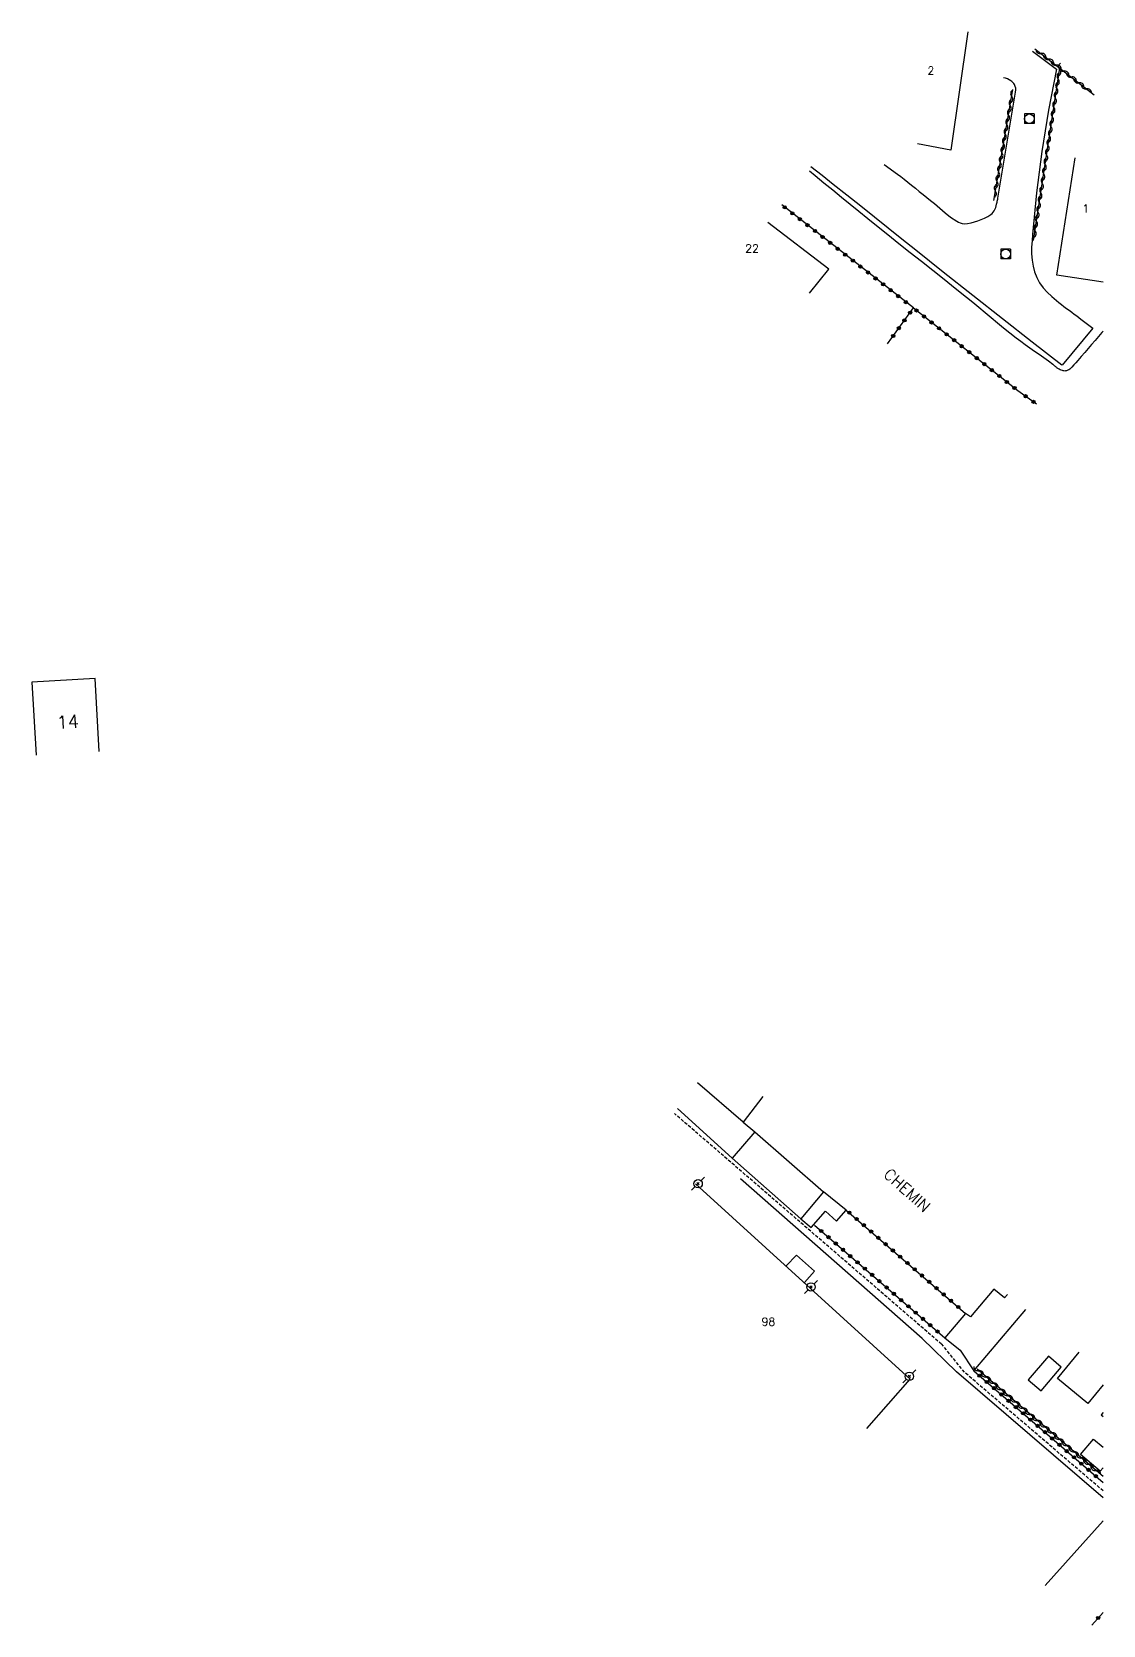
# Model space of a CAD drawing. Header units: millimetres. Extents: x 108019 to 109000, y 147057 to 148000.
# Drawn here: x 108832.8 to 109000, y 147057.5 to 147306.3 of the extents above; entities that cross this region are included whole.
import ezdxf
from ezdxf.enums import TextEntityAlignment as Align

# ---------------------------------------------------------------- set-up
doc = ezdxf.new("R2010")
doc.units = ezdxf.units.MM
doc.linetypes.add('DASHED', pattern=[0.75, 0.5, -0.25])
doc.layers.get('0').update_dxf_attribs({"linetype": 'CONTINUOUS'})
for name, color, linetype in [('W0017', 7, 'CONTINUOUS'), ('W0070', 7, 'DASHED'), ('W0100', 7, 'CONTINUOUS'), ('W0101', 7, 'CONTINUOUS'), ('W0104', 1, 'CONTINUOUS'), ('W0211', 2, 'CONTINUOUS'), ('W0310', 3, 'CONTINUOUS'), ('W0323', 7, 'CONTINUOUS'), ('W0333', 7, 'CONTINUOUS'), ('W0420', 7, 'CONTINUOUS'), ('W0473', 7, 'CONTINUOUS'), ('W0989', 7, 'CONTINUOUS'), ('W0991', 7, 'CONTINUOUS'), ('W1102', 7, 'CONTINUOUS')]:
    doc.layers.add(name, color=color, linetype=linetype)
doc.styles.get("Standard").update_dxf_attribs({"font": 'romans.shx', "width": 0.85})

# ---------------------------------------------------------------- blocks, each defined once
blk = doc.blocks.new('T473')
for p, q in [((-0.166667, 0.166667), (0.166667, -0.166667)), ((-0.166667, -0.166667), (0.166667, 0.166667)), ((0.500001, 0.500001), (1.000002, 1.000002)), ((-1.000002, -1.000002), (-0.500001, -0.500001))]:
    blk.add_line(p, q)
blk.add_ellipse((0, 0), major_axis=(0.471405, 0.471405), ratio=1, start_param=5.4977871438, end_param=11.780972451)
blk = doc.blocks.new('t323o')
at = {"color": 0, "linetype": 'Continuous'}
for radius in [0.25, 0.15]:
    blk.add_circle((0, 0), radius, dxfattribs=at)
blk = doc.blocks.new('t310o')
at = {"color": 0, "linetype": 'Continuous'}
for centre, start, end in [((-0.5, 0.38), 216.8699, 323.1304), ((0.5, -0.37), 36.8699, 143.1303)]:
    blk.add_arc(centre, 0.625, start, end, dxfattribs=at)
blk = doc.blocks.new('T420')
for p, q in [((0.75, 0.75), (-0.75, 0.75)), ((-0.75, 0.75), (-0.75, -0.75)), ((0.75, 0.75), (0.75, -0.75)), ((0.75, -0.75), (-0.75, -0.75))]:
    blk.add_line(p, q)
blk.add_ellipse((0, 0), major_axis=(-0.53, 0.53), ratio=1, start_param=3.926991, end_param=10.210176)

msp = doc.modelspace()

# ---------------------------------------------------------------- linework, layer by layer
at = {"layer": 'W0017'}
for points in [[(108989, 147303.27), (108992.7, 147300.45)], [(108992.7, 147300.45), (108991.47, 147294.05), (108990.43, 147287.61), (108989.6, 147281.14), (108988.98, 147274.65), (108988.9, 147273.66), (108988.83, 147272.65), (108988.82, 147271.64), (108988.91, 147270.64), (108989.08, 147269.72), (108989.31, 147268.82), (108989.63, 147267.94), (108990.06, 147267.11), (108990.63, 147266.32), (108991.29, 147265.62), (108992.01, 147264.98), (108992.72, 147264.36), (108993.1, 147264.03), (108993.49, 147263.72), (108993.89, 147263.41), (108994.29, 147263.11), (108994.69, 147262.82), (108995.1, 147262.52), (108995.5, 147262.22), (108995.9, 147261.92), (108996.52, 147261.45), (108997.14, 147260.98), (108997.76, 147260.5), (108998.38, 147260.03)], [(108986.31, 147296.91), (108986.36, 147297.2), (108986.35, 147297.5), (108986.29, 147297.78), (108986.19, 147298.06), (108986.07, 147298.25), (108985.92, 147298.4), (108985.76, 147298.54), (108985.58, 147298.66), (108985.32, 147298.82), (108985.05, 147298.96), (108984.76, 147299.06), (108984.46, 147299.14)], [(108983.59, 147280.32), (108986.31, 147296.88)], [(108965.8, 147285.6), (108965.8, 147285.6), (108965.8, 147285.6), (108965.8, 147285.6), (108965.8, 147285.6), (108965.8, 147285.6), (108967.88, 147284.09), (108968.4, 147283.7), (108968.92, 147283.3), (108969.51, 147282.82), (108970.11, 147282.34), (108970.7, 147281.86), (108971.3, 147281.38), (108971.89, 147280.91), (108972.48, 147280.43), (108973.08, 147279.95), (108973.68, 147279.47), (108974.51, 147278.77), (108975.34, 147278.03), (108976.2, 147277.33), (108977.14, 147276.73), (108977.41, 147276.59), (108977.69, 147276.47), (108977.98, 147276.38), (108978.29, 147276.34), (108978.85, 147276.36), (108979.4, 147276.46), (108979.94, 147276.62), (108980.46, 147276.8), (108980.99, 147276.99), (108981.51, 147277.2), (108982.01, 147277.46), (108982.48, 147277.78), (108982.67, 147277.95), (108982.84, 147278.15), (108982.99, 147278.35), (108983.11, 147278.57), (108983.23, 147278.84), (108983.31, 147279.12), (108983.38, 147279.41), (108983.44, 147279.69), (108983.48, 147279.85), (108983.52, 147280.01), (108983.56, 147280.16), (108983.59, 147280.32)], [(108993.57, 147254.23), (108988.93, 147257.85), (108984.3, 147261.48), (108979.67, 147265.12), (108975.05, 147268.76), (108972.9, 147270.47), (108970.75, 147272.18), (108968.6, 147273.9), (108966.45, 147275.62), (108964.31, 147277.34), (108962.16, 147279.05), (108960.01, 147280.77), (108957.86, 147282.48), (108956.13, 147283.85), (108954.4, 147285.23), (108954.4, 147285.23), (108954.4, 147285.23)], [(108998.38, 147260.03), (108993.6, 147254.23)], [(108990.96, 147063.67), (109000, 147073.72)]]:
    msp.add_lwpolyline(points, dxfattribs=at)
at = {"layer": 'W0070'}
for points in [[(108974.78, 147101.32), (108933.09, 147137.35)], [(108978.37, 147096.94), (108974.81, 147101.32)], [(109000, 147078.43), (108978.37, 147096.94)]]:
    msp.add_lwpolyline(points, dxfattribs=at)
at = {"layer": 'W0100'}
msp.add_lwpolyline([(108843.3, 147193.91), (108842.64, 147205.3), (108832.78, 147204.73), (108833.44, 147193.34)], dxfattribs=at)
at = {"layer": 'W0101'}
for points in [[(108978.87, 147306.3), (108976.23, 147287.82), (108971.03, 147288.8)], [(109000, 147267.19), (108992.76, 147268.29), (108995.62, 147286.64), (108995.62, 147286.64)], [(108954.18, 147265.46), (108957.17, 147269.21), (108947.66, 147276.51)], [(108946.89, 147140.02), (108943.79, 147136)], [(108943.79, 147136), (108945.61, 147134.48), (108942.1, 147130.38), (108933.56, 147138.16)], [(108963.1, 147088.17), (108969.9, 147095.89), (108936.36, 147126.36), (108936.36, 147126.36)]]:
    msp.add_lwpolyline(points, dxfattribs=at)
at = {"layer": 'W0104'}
for points in [[(108945.61, 147134.48), (108956.33, 147125.12), (108952.79, 147120.92), (108942.1, 147130.38)], [(108952.79, 147120.92), (108954.41, 147119.55), (108956.69, 147122.12), (108958.39, 147120.54), (108959.91, 147122.28), (108956.33, 147125.12)], [(108954.96, 147112.72), (108952.16, 147115.23), (108950.55, 147113.55)], [(108954.96, 147112.72), (108953.37, 147110.98)], [(108985.06, 147109.08), (108984.62, 147108.57), (108982.94, 147109.95), (108979.31, 147105.59), (108978.52, 147106.15), (108975.28, 147102.34), (108977.69, 147100.38), (108979.82, 147097.17)], [(108979.82, 147097.17), (108987.94, 147106.76)], [(108992.86, 147095.99), (108996.25, 147100.08)], [(109000, 147094.98), (108997.6, 147092.07), (108992.86, 147095.99)], [(109000, 147090.66), (108999.7, 147090.3), (109000, 147090.05)], [(108999.55, 147081.48), (108996.46, 147084.12), (108998.51, 147086.52), (109000, 147085.25)], [(109000, 147082.01), (108999.55, 147081.48)]]:
    msp.add_lwpolyline(points, dxfattribs=at)
msp.add_lwpolyline([(108990.33, 147094.07), (108993.46, 147097.77), (108991.45, 147099.46), (108988.32, 147095.77)], close=True, dxfattribs=at)
at = {"layer": 'W0211'}
msp.add_lwpolyline([(109000, 147259.57), (108999.82, 147259.36), (108999.28, 147258.73), (108998.74, 147258.1), (108998.21, 147257.47), (108997.67, 147256.84), (108997.13, 147256.21), (108996.58, 147255.59), (108996.03, 147254.97), (108995.74, 147254.62), (108995.45, 147254.27), (108995.14, 147253.93), (108994.79, 147253.64), (108994.64, 147253.53), (108994.48, 147253.45), (108994.31, 147253.38), (108994.13, 147253.33), (108994.01, 147253.32), (108993.88, 147253.34), (108993.76, 147253.36), (108993.65, 147253.39), (108993.46, 147253.45), (108993.29, 147253.53), (108993.12, 147253.62), (108992.95, 147253.72), (108992.85, 147253.79), (108992.75, 147253.87), (108992.65, 147253.95), (108992.55, 147254.03), (108992.46, 147254.11), (108992.36, 147254.2), (108992.27, 147254.28), (108992.17, 147254.36), (108991.46, 147254.88), (108990.74, 147255.39), (108990.02, 147255.9), (108989.29, 147256.4), (108988.56, 147256.9), (108987.84, 147257.4), (108987.13, 147257.92), (108986.42, 147258.45), (108985.43, 147259.22), (108984.45, 147260.01), (108983.49, 147260.8), (108982.53, 147261.61), (108981.57, 147262.42), (108980.61, 147263.23), (108979.65, 147264.03), (108978.68, 147264.82), (108976.93, 147266.23), (108975.17, 147267.63), (108973.41, 147269.03), (108971.65, 147270.42), (108969.89, 147271.81), (108968.13, 147273.21), (108966.38, 147274.6), (108964.62, 147276.01), (108963.25, 147277.12), (108961.89, 147278.22), (108960.52, 147279.34), (108959.16, 147280.45), (108957.79, 147281.57), (108956.43, 147282.68), (108955.07, 147283.79), (108954.16, 147284.52)], dxfattribs=at)
at = {"layer": 'W0310'}
for points in [[(108989.36, 147303.67), (108998.58, 147296.47)], [(108989.15, 147273.73), (108993.25, 147300.63)], [(108982.93, 147279.98), (108985.93, 147297.29)], [(109000, 147080.65), (108980.32, 147097.43)]]:
    msp.add_lwpolyline(points, dxfattribs=at)
at = {"layer": 'W0323'}
for points in [[(108970.38, 147263.17), (108949.83, 147279.26)], [(108966.36, 147257.58), (108970.38, 147263.17), (108986.69, 147250.26)], [(108986.69, 147250.26), (108989.58, 147248.19)], [(108959.91, 147122.29), (108978.52, 147106.15)], [(108954.94, 147119.93), (108975.28, 147102.34)], [(108979.82, 147097.17), (109000, 147079.74)], [(109000, 147059.43), (108998.23, 147057.45)]]:
    msp.add_lwpolyline(points, dxfattribs=at)
at = {"layer": 'W0333'}
msp.add_lwpolyline([(109000, 147077.36), (108977.1, 147096.99), (108971.76, 147102.22), (108943.41, 147127.18)], dxfattribs=at)
at = {"layer": 'W1102'}
msp.add_lwpolyline([(108943.79, 147136), (108936.71, 147142.16)], dxfattribs=at)

# ---------------------------------------------------------------- block references
at = {"layer": 'W0310'}
for p, rotation in [((108990.3, 147302.93), 322.0391285711415), ((108990.3, 147302.93), 322.0391285710317), ((108991.49, 147302.01), 322.0391285711415), ((108991.49, 147302.01), 322.0391285710317), ((108992.67, 147301.09), 322.0391285711415), ((108992.67, 147301.09), 322.0391285710317), ((108993.22, 147300.42), 81.32922456081197), ((108993.22, 147300.42), 81.32922456092057), ((108993.85, 147300.16), 322.0391285711415), ((108993.85, 147300.16), 322.0391285710317), ((108992.77, 147297.45), 81.32922456081197), ((108992.77, 147297.45), 81.32922456092057), ((108992.99, 147298.93), 81.32922456081197), ((108992.99, 147298.93), 81.32922456092057), ((108995.04, 147299.24), 322.0391285711415), ((108995.04, 147299.24), 322.0391285710317), ((108996.22, 147298.32), 322.0391285711415), ((108996.22, 147298.32), 322.0391285710317), ((108997.4, 147297.39), 322.0391285711415), ((108997.4, 147297.39), 322.0391285710317), ((108985.49, 147294.76), 80.1629661634868), ((108985.49, 147294.76), 80.16296616316522), ((108985.74, 147296.23), 80.1629661634868), ((108985.74, 147296.23), 80.16296616316522), ((108992.31, 147294.49), 81.32922456081197), ((108992.31, 147294.49), 81.32922456092057), ((108992.54, 147295.97), 81.32922456081197), ((108992.54, 147295.97), 81.32922456092057), ((108985.23, 147293.28), 80.1629661634868), ((108985.23, 147293.28), 80.16296616316522), ((108992.09, 147293), 81.32922456081197), ((108992.09, 147293), 81.32922456092057), ((108984.72, 147290.32), 80.1629661634868), ((108984.72, 147290.32), 80.16296616316522), ((108984.98, 147291.8), 80.1629661634868), ((108984.98, 147291.8), 80.16296616316522), ((108991.64, 147290.04), 81.32922456081197), ((108991.64, 147290.04), 81.32922456092057), ((108991.86, 147291.52), 81.32922456081197), ((108991.86, 147291.52), 81.32922456092057), ((108984.21, 147287.37), 80.1629661634868), ((108984.21, 147287.37), 80.16296616316522), ((108984.46, 147288.84), 80.1629661634868), ((108984.46, 147288.84), 80.16296616316522), ((108991.18, 147287.07), 81.32922456081197), ((108991.18, 147287.07), 81.32922456092057), ((108991.41, 147288.55), 81.32922456081197), ((108991.41, 147288.55), 81.32922456092057), ((108983.69, 147284.41), 80.1629661634868), ((108983.69, 147284.41), 80.16296616316522), ((108983.95, 147285.89), 80.1629661634868), ((108983.95, 147285.89), 80.16296616316522), ((108990.96, 147285.59), 81.32922456081197), ((108990.96, 147285.59), 81.32922456092057), ((108983.44, 147282.93), 80.1629661634868), ((108983.44, 147282.93), 80.16296616316522), ((108990.51, 147282.62), 81.32922456081197), ((108990.51, 147282.62), 81.32922456092057), ((108990.73, 147284.11), 81.32922456081197), ((108990.73, 147284.11), 81.32922456092057), ((108983.18, 147281.45), 80.1629661634868), ((108983.18, 147281.45), 80.16296616316522), ((108990.05, 147279.66), 81.32922456081197), ((108990.05, 147279.66), 81.32922456092057), ((108990.28, 147281.14), 81.32922456081197), ((108990.28, 147281.14), 81.32922456092057), ((108989.83, 147278.17), 81.32922456081197), ((108989.83, 147278.17), 81.32922456092057), ((108989.38, 147275.21), 81.32922456081197), ((108989.38, 147275.21), 81.32922456092057), ((108989.6, 147276.69), 81.32922456081197), ((108989.6, 147276.69), 81.32922456092057), ((108980.59, 147097.2), 139.5584880537086), ((108980.59, 147097.2), 139.5584880537086), ((108981.73, 147096.22), 139.5584880537086), ((108981.73, 147096.22), 139.5584880537086), ((108982.88, 147095.25), 139.5584880537086), ((108982.88, 147095.25), 139.5584880537086), ((108984.02, 147094.28), 139.5584880537086), ((108984.02, 147094.28), 139.5584880537086), ((108985.16, 147093.3), 139.5584880537086), ((108985.16, 147093.3), 139.5584880537086), ((108986.3, 147092.33), 139.5584880537086), ((108986.3, 147092.33), 139.5584880537086), ((108987.44, 147091.36), 139.5584880537086), ((108987.44, 147091.36), 139.5584880537086), ((108988.58, 147090.38), 139.5584880537086), ((108988.58, 147090.38), 139.5584880537086), ((108989.73, 147089.41), 139.5584880537086), ((108989.73, 147089.41), 139.5584880537086), ((108990.87, 147088.44), 139.5584880537086), ((108990.87, 147088.44), 139.5584880537086), ((108992.01, 147087.47), 139.5584880537086), ((108992.01, 147087.47), 139.5584880537086), ((108993.15, 147086.49), 139.5584880537086), ((108993.15, 147086.49), 139.5584880537086), ((108994.29, 147085.52), 139.5584880537086), ((108994.29, 147085.52), 139.5584880537086), ((108995.43, 147084.55), 139.5584880537086), ((108995.43, 147084.55), 139.5584880537086), ((108996.58, 147083.57), 139.5584880537086), ((108996.58, 147083.57), 139.5584880537086), ((108997.72, 147082.6), 139.5584880537086), ((108997.72, 147082.6), 139.5584880537086), ((108998.86, 147081.63), 139.5584880537086), ((108998.86, 147081.63), 139.5584880537086)]:
    msp.add_blockref('t310o', p, dxfattribs=dict(at, rotation=rotation))
at = {"layer": 'W0323'}
for p, rotation in [((108950.3, 147278.89), 141.9474219727883), ((108951.48, 147277.96), 141.9474219727883), ((108952.66, 147277.04), 141.9474219727883), ((108953.84, 147276.11), 141.9474219727883), ((108955.03, 147275.19), 141.9474219727883), ((108956.21, 147274.26), 141.9474219727883), ((108957.39, 147273.34), 141.9474219727883), ((108958.57, 147272.41), 141.9474219727883), ((108959.75, 147271.49), 141.9474219727883), ((108960.93, 147270.57), 141.9474219727883), ((108962.11, 147269.64), 141.9474219727883), ((108963.29, 147268.72), 141.9474219727883), ((108964.48, 147267.79), 141.9474219727883), ((108965.66, 147266.87), 141.9474219727883), ((108966.84, 147265.94), 141.9474219727883), ((108968.02, 147265.02), 141.9474219727883), ((108969.2, 147264.09), 141.9474219727883), ((108970.87, 147262.78), 321.6326945730415), ((108968.99, 147261.24), 54.24679859543378), ((108969.87, 147262.45), 54.24679859543378), ((108972.04, 147261.85), 321.6326945730415), ((108973.22, 147260.92), 321.6326945730415), ((108967.24, 147258.8), 54.24679859543378), ((108968.11, 147260.02), 54.24679859543378), ((108974.39, 147259.99), 321.6326945730415), ((108975.57, 147259.06), 321.6326945730415), ((108976.75, 147258.13), 321.6326945730415), ((108977.92, 147257.2), 321.6326945730415), ((108979.1, 147256.27), 321.6326945730415), ((108980.28, 147255.34), 321.6326945730415), ((108981.45, 147254.41), 321.6326945730415), ((108982.63, 147253.47), 321.6326945730415), ((108983.8, 147252.54), 321.6326945730415), ((108984.98, 147251.61), 321.6326945730415), ((108986.16, 147250.68), 321.6326945730415), ((108987.91, 147249.39), 324.4647653168818), ((108989.13, 147248.51), 324.4647653168818), ((108960.39, 147121.87), 319.0919441023771), ((108961.52, 147120.89), 319.0919441023771), ((108956, 147119.02), 319.1353048972916), ((108962.65, 147119.91), 319.0919441023771), ((108963.79, 147118.92), 319.0919441023771), ((108957.13, 147118.04), 319.1353048972916), ((108958.27, 147117.06), 319.1353048972916), ((108959.4, 147116.08), 319.1353048972916), ((108964.92, 147117.94), 319.0919441023771), ((108966.05, 147116.96), 319.0919441023771), ((108967.19, 147115.98), 319.0919441023771), ((108960.53, 147115.09), 319.1353048972916), ((108961.67, 147114.11), 319.1353048972916), ((108968.32, 147115), 319.0919441023771), ((108969.45, 147114.01), 319.0919441023771), ((108962.8, 147113.13), 319.1353048972916), ((108963.94, 147112.15), 319.1353048972916), ((108965.07, 147111.17), 319.1353048972916), ((108970.59, 147113.03), 319.0919441023771), ((108971.72, 147112.05), 319.0919441023771), ((108972.86, 147111.07), 319.0919441023771), ((108966.21, 147110.19), 319.1353048972916), ((108967.34, 147109.21), 319.1353048972916), ((108973.99, 147110.08), 319.0919441023771), ((108975.12, 147109.1), 319.0919441023771), ((108968.48, 147108.22), 319.1353048972916), ((108969.61, 147107.24), 319.1353048972916), ((108970.74, 147106.26), 319.1353048972916), ((108976.26, 147108.12), 319.0919441023771), ((108977.39, 147107.14), 319.0919441023771), ((108971.88, 147105.28), 319.1353048972916), ((108973.01, 147104.3), 319.1353048972916), ((108974.15, 147103.32), 319.1353048972916), ((108980.7, 147096.41), 319.1716841332571), ((108981.84, 147095.43), 319.1716841332571), ((108982.97, 147094.45), 319.1716841332571), ((108984.11, 147093.47), 319.1716841332571), ((108985.24, 147092.49), 319.1716841332571), ((108986.38, 147091.51), 319.1716841332571), ((108987.51, 147090.53), 319.1716841332571), ((108988.65, 147089.55), 319.1716841332571), ((108989.78, 147088.57), 319.1716841332571), ((108990.92, 147087.59), 319.1716841332571), ((108992.05, 147086.61), 319.1716841332571), ((108993.19, 147085.62), 319.1716841332571), ((108994.32, 147084.64), 319.1716841332571), ((108995.46, 147083.66), 319.1716841332571), ((108996.59, 147082.68), 319.1716841332571), ((108997.73, 147081.7), 319.1716841332571), ((108998.86, 147080.72), 319.1716841332571), ((108999.23, 147058.57), 228.2738985834397)]:
    msp.add_blockref('t323o', p, dxfattribs=dict(at, rotation=rotation))
at = {"layer": 'W0420'}
for p in [(108988.48, 147292.72), (108984.78, 147271.6)]:
    msp.add_blockref('T420', p, dxfattribs=at)
at = {"layer": 'W0473'}
for p in [(108936.77, 147126.4), (108954.4, 147110.27), (108969.75, 147096.31)]:
    msp.add_blockref('T473', p, dxfattribs=at)

# ---------------------------------------------------------------- texts
at = {"layer": 'W0989'}
msp.add_text('CHEMIN', height=1.75, rotation=317.8602, dxfattribs=at).set_placement((108965.59, 147127.66))
at = {"layer": 'W0991'}
for s, p in [('2', (108973.12, 147300.25)), ('1', (108997.31, 147278.71)), ('22', (108945.2, 147272.46)), ('98', (108947.76, 147104.85))]:
    msp.add_text(s, height=1.25, dxfattribs=at).set_placement(p, align=Align.MIDDLE_CENTER)
msp.add_text('14', height=2, rotation=3.2979, dxfattribs=at).set_placement((108838.4, 147198.54), align=Align.MIDDLE)

doc.saveas('drawing.dxf')
